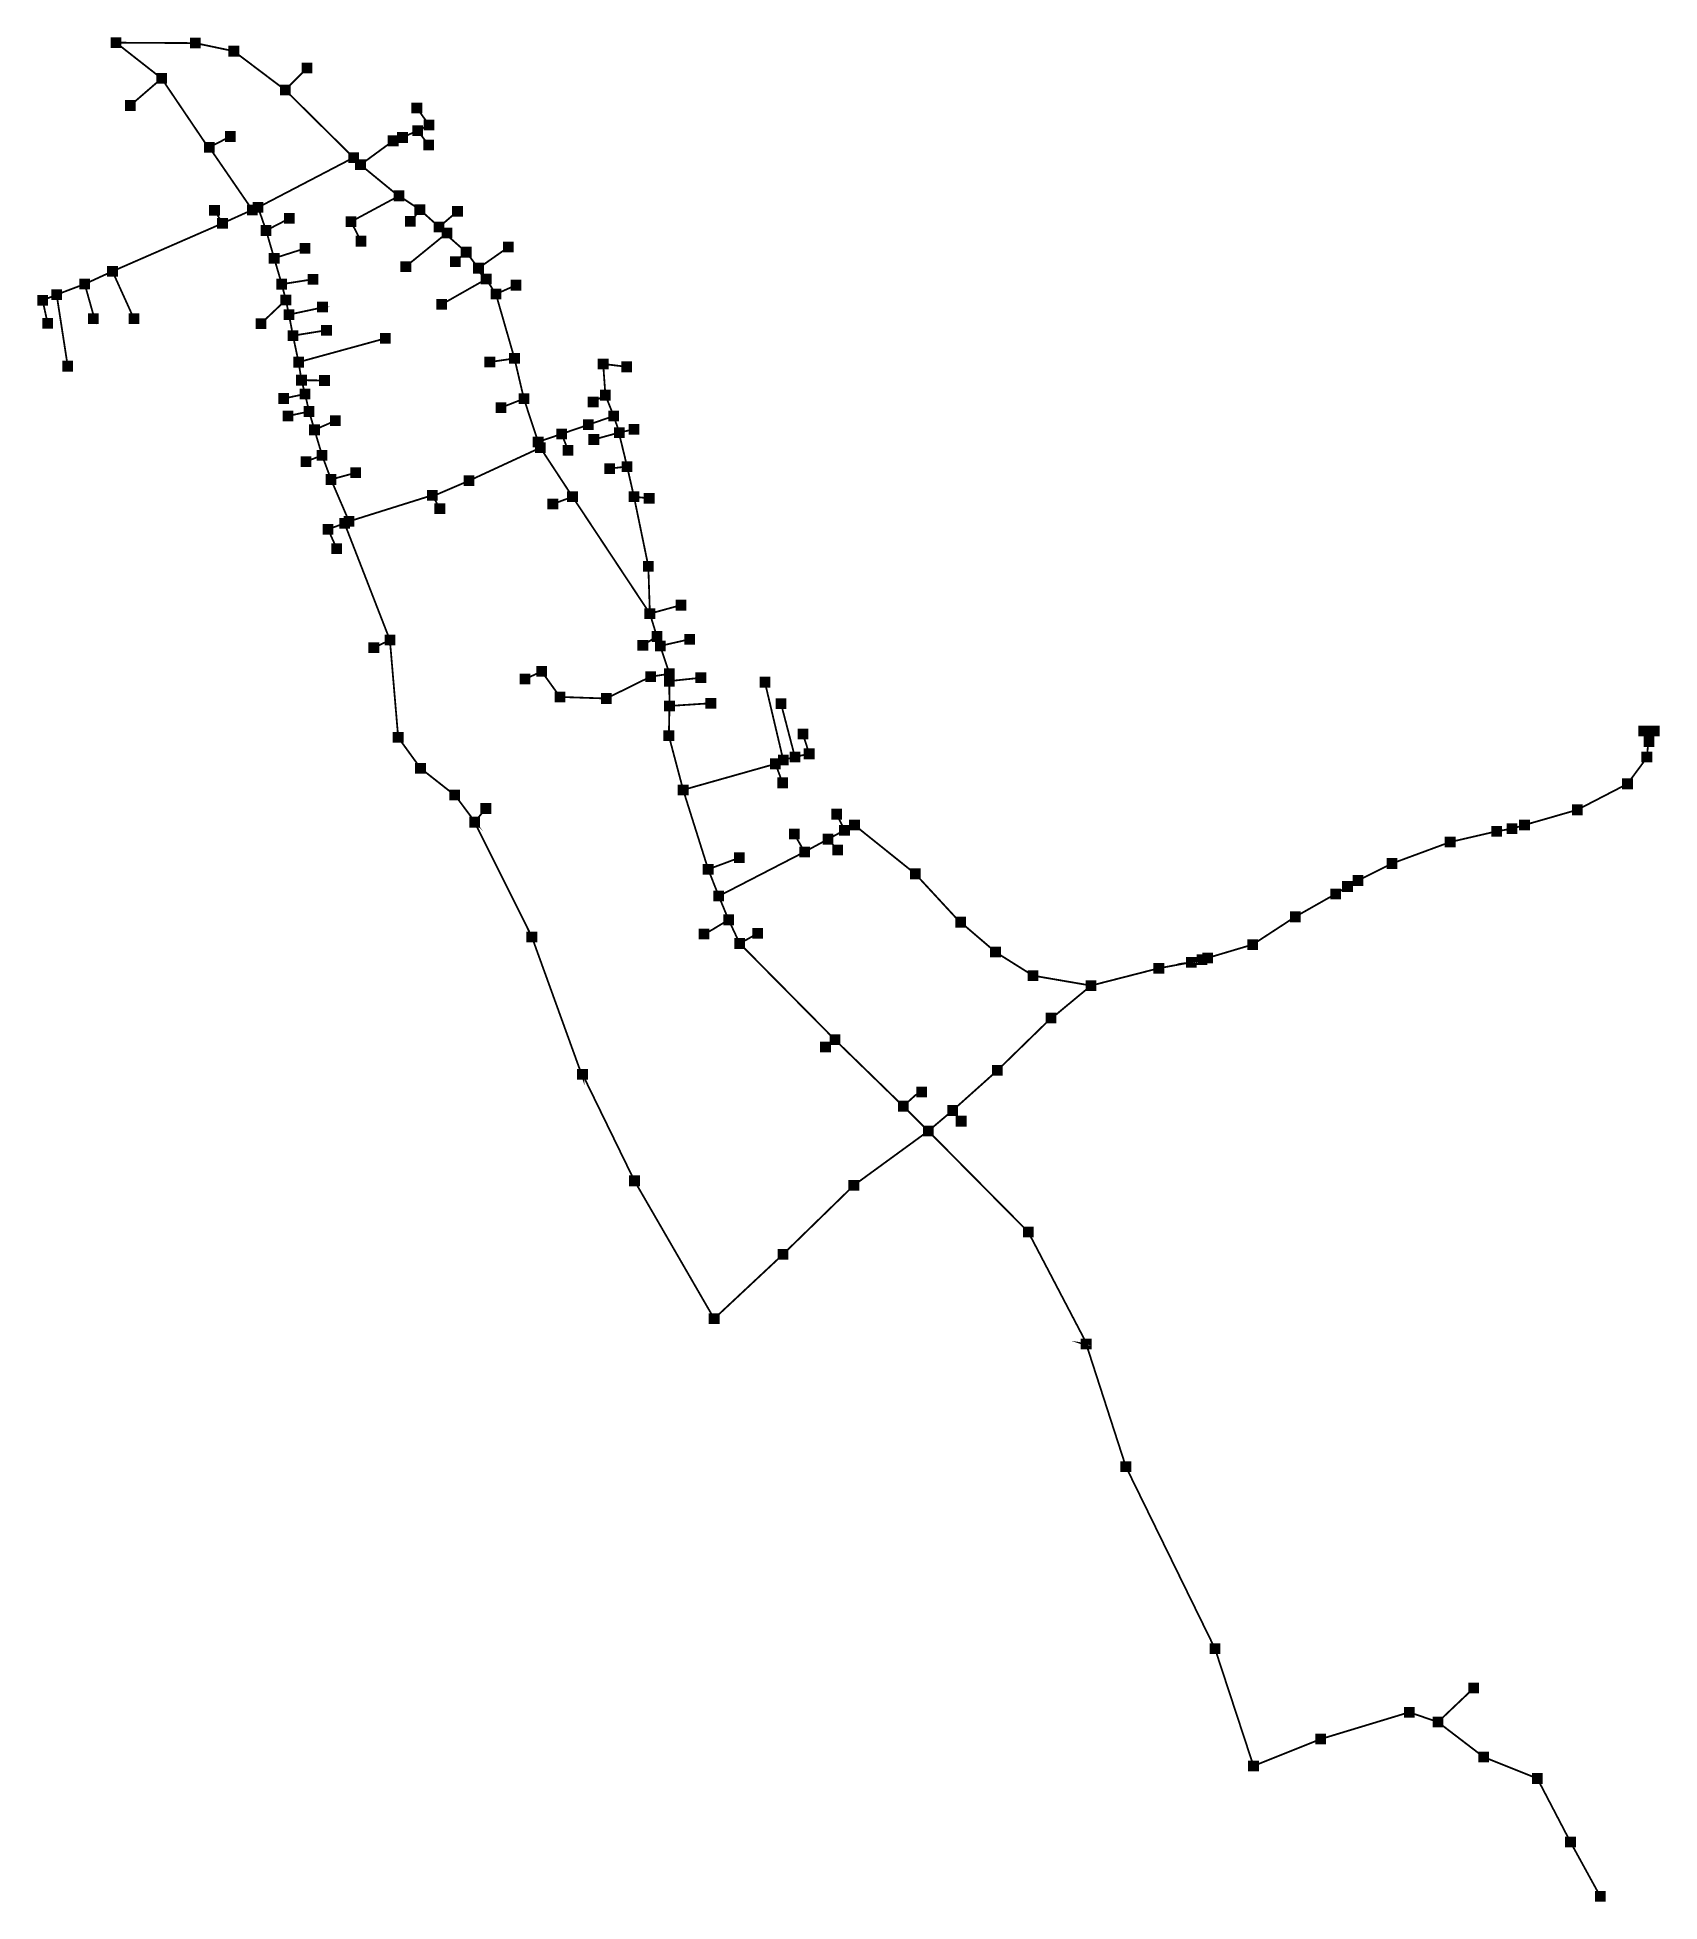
# Model space of a CAD drawing. Header units: feet. Extents: x 1237 to 7958, y 1174 to 8897.
import ezdxf

# ---------------------------------------------------------------- set-up
doc = ezdxf.new("R2010")
doc.units = ezdxf.units.FT
doc.header["$MEASUREMENT"] = 0
for name, color, linetype in [('JUNCTIONS', 7, 'CONTINUOUS'), ('LINKS', 7, 'CONTINUOUS'), ('TANKS', 7, 'CONTINUOUS')]:
    doc.layers.add(name, color=color, linetype=linetype)

msp = doc.modelspace()

# ---------------------------------------------------------------- linework, layer by layer
at = {"layer": 'JUNCTIONS', "color": 5}
for points in [[(1540.5, 8852.7), (1585.1, 8852.7), (1540.5, 8897.2), (1585.1, 8897.2)], [(1869.3, 8850.8), (1913.8, 8850.8), (1869.3, 8895.3), (1913.8, 8895.3)], [(2028.6, 8817.5), (2073.1, 8817.5), (2028.6, 8862), (2073.1, 8862)], [(1729.4, 8704.5), (1774, 8704.5), (1729.4, 8749), (1774, 8749)], [(2332.3, 8747.3), (2376.8, 8747.3), (2332.3, 8791.9), (2376.8, 8791.9)], [(2241.6, 8656.6), (2286.1, 8656.6), (2241.6, 8701.1), (2286.1, 8701.1)], [(1599.8, 8592.4), (1644.4, 8592.4), (1599.8, 8637), (1644.4, 8637)], [(2786.7, 8582.1), (2831.2, 8582.1), (2786.7, 8626.6), (2831.2, 8626.6)], [(2014.7, 8464), (2059.2, 8464), (2014.7, 8508.6), (2059.2, 8508.6)], [(2727.4, 8459.8), (2772, 8459.8), (2727.4, 8504.4), (2772, 8504.4)], [(2790.4, 8488.5), (2834.9, 8488.5), (2790.4, 8533.1), (2834.9, 8533.1)], [(2837.6, 8511.7), (2882.1, 8511.7), (2837.6, 8556.2), (2882.1, 8556.2)], [(1926.7, 8419.6), (1971.2, 8419.6), (1926.7, 8464.1), (1971.2, 8464.1)], [(2524.6, 8376.5), (2569.2, 8376.5), (2524.6, 8421), (2569.2, 8421)], [(2688.5, 8445.9), (2733.1, 8445.9), (2688.5, 8490.5), (2733.1, 8490.5)], [(2835.8, 8428.3), (2880.3, 8428.3), (2835.8, 8472.9), (2880.3, 8472.9)], [(2553.3, 8346.8), (2597.9, 8346.8), (2553.3, 8391.4), (2597.9, 8391.4)], [(1948.5, 8158.1), (1993, 8158.1), (1948.5, 8202.6), (1993, 8202.6)], [(2105, 8159.9), (2149.5, 8159.9), (2105, 8204.5), (2149.5, 8204.5)], [(2129.1, 8170.1), (2173.6, 8170.1), (2129.1, 8214.6), (2173.6, 8214.6)], [(2713.2, 8218.1), (2757.8, 8218.1), (2713.2, 8262.7), (2757.8, 8262.7)], [(2799.2, 8160.9), (2843.8, 8160.9), (2799.2, 8205.4), (2843.8, 8205.4)], [(2955, 8154), (2999.6, 8154), (2955, 8198.5), (2999.6, 8198.5)], [(1981.8, 8104.4), (2026.4, 8104.4), (1981.8, 8148.9), (2026.4, 8148.9)], [(2162.4, 8074.5), (2206.9, 8074.5), (2162.4, 8119.1), (2206.9, 8119.1)], [(2258.8, 8124.6), (2303.3, 8124.6), (2258.8, 8169.1), (2303.3, 8169.1)], [(2514, 8110.9), (2558.6, 8110.9), (2514, 8155.4), (2558.6, 8155.4)], [(2759.4, 8112.7), (2804, 8112.7), (2759.4, 8157.3), (2804, 8157.3)], [(2879, 8089.1), (2923.6, 8089.1), (2879, 8133.7), (2923.6, 8133.7)], [(2323.6, 8000.4), (2368.2, 8000.4), (2323.6, 8044.9), (2368.2, 8044.9)], [(2555.7, 8030.3), (2600.2, 8030.3), (2555.7, 8074.9), (2600.2, 8074.9)], [(2911.4, 8064.1), (2955.9, 8064.1), (2911.4, 8108.6), (2955.9, 8108.6)], [(3166.3, 8005.7), (3210.8, 8005.7), (3166.3, 8050.3), (3210.8, 8050.3)], [(2195.7, 7959.6), (2240.3, 7959.6), (2195.7, 8004.1), (2240.3, 8004.1)], [(2741, 7925.2), (2785.6, 7925.2), (2741, 7969.7), (2785.6, 7969.7)], [(2946.5, 7945.1), (2991, 7945.1), (2946.5, 7989.7), (2991, 7989.7)], [(2990.9, 7984.9), (3035.5, 7984.9), (2990.9, 8029.5), (3035.5, 8029.5)], [(3042.1, 7918.6), (3086.7, 7918.6), (3042.1, 7963.2), (3086.7, 7963.2)], [(1411, 7852.7), (1455.6, 7852.7), (1411, 7897.2), (1455.6, 7897.2)], [(1525.9, 7905.4), (1570.4, 7905.4), (1525.9, 7950), (1570.4, 7950)], [(2227.2, 7852.1), (2271.8, 7852.1), (2227.2, 7896.7), (2271.8, 7896.7)], [(2357, 7872.5), (2401.5, 7872.5), (2357, 7917), (2401.5, 7917)], [(3074, 7873.1), (3118.6, 7873.1), (3074, 7917.6), (3118.6, 7917.6)], [(3197.8, 7848.2), (3242.4, 7848.2), (3197.8, 7892.7), (3242.4, 7892.7)], [(1236.7, 7785), (1281.3, 7785), (1236.7, 7829.5), (1281.3, 7829.5)], [(1294.6, 7808.9), (1339.2, 7808.9), (1294.6, 7853.4), (1339.2, 7853.4)], [(2244.1, 7786.7), (2288.7, 7786.7), (2244.1, 7831.2), (2288.7, 7831.2)], [(2395.9, 7757.6), (2440.4, 7757.6), (2395.9, 7802.1), (2440.4, 7802.1)], [(2889.7, 7768.4), (2934.3, 7768.4), (2889.7, 7813), (2934.3, 7813)], [(3114.4, 7811.1), (3159, 7811.1), (3114.4, 7855.7), (3159, 7855.7)], [(1257.1, 7690.5), (1301.7, 7690.5), (1257.1, 7735), (1301.7, 7735)], [(1446.2, 7709), (1490.7, 7709), (1446.2, 7753.5), (1490.7, 7753.5)], [(1614.8, 7709), (1659.4, 7709), (1614.8, 7753.5), (1659.4, 7753.5)], [(2141.3, 7689), (2185.8, 7689), (2141.3, 7733.6), (2185.8, 7733.6)], [(2256.9, 7726.1), (2301.4, 7726.1), (2256.9, 7770.6), (2301.4, 7770.6)], [(2273.6, 7639), (2318.1, 7639), (2273.6, 7683.5), (2318.1, 7683.5)], [(2412.6, 7661.2), (2457.1, 7661.2), (2412.6, 7705.8), (2457.1, 7705.8)], [(2656.5, 7627.7), (2701, 7627.7), (2656.5, 7672.2), (2701, 7672.2)], [(2296.8, 7529.1), (2341.4, 7529.1), (2296.8, 7573.7), (2341.4, 7573.7)], [(3089.3, 7529.7), (3133.9, 7529.7), (3089.3, 7574.2), (3133.9, 7574.2)], [(3191.3, 7544.5), (3235.8, 7544.5), (3191.3, 7589), (3235.8, 7589)], [(1340.5, 7512.5), (1385.1, 7512.5), (1340.5, 7557.1), (1385.1, 7557.1)], [(2308.9, 7454.5), (2353.5, 7454.5), (2308.9, 7499), (2353.5, 7499)], [(2404.3, 7453.1), (2448.9, 7453.1), (2404.3, 7497.7), (2448.9, 7497.7)], [(3558.7, 7521.9), (3603.2, 7521.9), (3558.7, 7566.4), (3603.2, 7566.4)], [(3655.9, 7509.8), (3700.5, 7509.8), (3655.9, 7554.4), (3700.5, 7554.4)], [(2234.8, 7378.5), (2279.3, 7378.5), (2234.8, 7423), (2279.3, 7423)], [(2323.8, 7397), (2368.3, 7397), (2323.8, 7441.6), (2368.3, 7441.6)], [(3230.2, 7377.7), (3274.7, 7377.7), (3230.2, 7422.2), (3274.7, 7422.2)], [(3567.9, 7392.2), (3612.5, 7392.2), (3567.9, 7436.8), (3612.5, 7436.8)], [(2253.3, 7306.2), (2297.9, 7306.2), (2253.3, 7350.7), (2297.9, 7350.7)], [(2340.4, 7324.7), (2385, 7324.7), (2340.4, 7369.3), (2385, 7369.3)], [(3135.7, 7340.6), (3180.2, 7340.6), (3135.7, 7385.2), (3180.2, 7385.2)], [(3517, 7364.4), (3561.6, 7364.4), (3517, 7409), (3561.6, 7409)], [(3602.2, 7306.1), (3646.8, 7306.1), (3602.2, 7350.7), (3646.8, 7350.7)], [(2362.7, 7248.7), (2407.2, 7248.7), (2362.7, 7293.3), (2407.2, 7293.3)], [(2448.8, 7286.3), (2493.3, 7286.3), (2448.8, 7330.9), (2493.3, 7330.9)], [(3386.5, 7231.8), (3431.1, 7231.8), (3386.5, 7276.4), (3431.1, 7276.4)], [(3497.7, 7269.8), (3542.2, 7269.8), (3497.7, 7314.3), (3542.2, 7314.3)], [(3625.5, 7237.4), (3670, 7237.4), (3625.5, 7281.9), (3670, 7281.9)], [(3686.6, 7251.3), (3731.1, 7251.3), (3686.6, 7295.8), (3731.1, 7295.8)], [(2394.2, 7143.1), (2438.7, 7143.1), (2394.2, 7187.6), (2438.7, 7187.6)], [(3289.2, 7198.7), (3333.8, 7198.7), (3289.2, 7243.2), (3333.8, 7243.2)], [(3298.5, 7174.6), (3343, 7174.6), (3298.5, 7219.2), (3343, 7219.2)], [(3413.4, 7164.2), (3457.9, 7164.2), (3413.4, 7208.8), (3457.9, 7208.8)], [(3519.9, 7208.7), (3564.4, 7208.7), (3519.9, 7253.2), (3564.4, 7253.2)], [(2327.5, 7117.1), (2372, 7117.1), (2327.5, 7161.7), (2372, 7161.7)], [(2533.2, 7070.8), (2577.7, 7070.8), (2533.2, 7115.4), (2577.7, 7115.4)], [(3585.6, 7088.3), (3630.2, 7088.3), (3585.6, 7132.8), (3630.2, 7132.8)], [(3657.9, 7096.6), (3702.4, 7096.6), (3657.9, 7141.2), (3702.4, 7141.2)], [(2431.2, 7043), (2475.8, 7043), (2431.2, 7087.6), (2475.8, 7087.6)], [(3003.3, 7038.1), (3047.8, 7038.1), (3003.3, 7082.7), (3047.8, 7082.7)], [(2851.2, 6977.8), (2895.7, 6977.8), (2851.2, 7022.4), (2895.7, 7022.4)], [(2882, 6922.4), (2926.5, 6922.4), (2882, 6966.9), (2926.5, 6966.9)], [(3350.2, 6941), (3394.7, 6941), (3350.2, 6985.5), (3394.7, 6985.5)], [(3431.7, 6971.5), (3476.2, 6971.5), (3431.7, 7016.1), (3476.2, 7016.1)], [(3686.3, 6971.5), (3730.9, 6971.5), (3686.3, 7016.1), (3730.9, 7016.1)], [(3749.3, 6965.1), (3793.8, 6965.1), (3749.3, 7009.6), (3793.8, 7009.6)], [(2418.8, 6837.1), (2463.3, 6837.1), (2418.8, 6881.6), (2463.3, 6881.6)], [(2487.3, 6861.1), (2531.9, 6861.1), (2487.3, 6905.7), (2531.9, 6905.7)], [(2505.8, 6869.5), (2550.4, 6869.5), (2505.8, 6914), (2550.4, 6914)], [(2454.9, 6756.5), (2499.5, 6756.5), (2454.9, 6801.1), (2499.5, 6801.1)], [(3745.7, 6683.7), (3790.2, 6683.7), (3745.7, 6728.3), (3790.2, 6728.3)], [(3880.8, 6522.5), (3925.4, 6522.5), (3880.8, 6567.1), (3925.4, 6567.1)], [(3752.1, 6487.3), (3796.7, 6487.3), (3752.1, 6531.9), (3796.7, 6531.9)], [(2675.2, 6377.6), (2719.8, 6377.6), (2675.2, 6422.2), (2719.8, 6422.2)], [(3781.4, 6392.5), (3825.9, 6392.5), (3781.4, 6437), (3825.9, 6437)], [(3917.5, 6381.4), (3962, 6381.4), (3917.5, 6425.9), (3962, 6425.9)], [(2608.6, 6346.2), (2653.1, 6346.2), (2608.6, 6390.7), (2653.1, 6390.7)], [(3723, 6356.4), (3767.6, 6356.4), (3723, 6400.9), (3767.6, 6400.9)], [(3795.3, 6353.6), (3839.8, 6353.6), (3795.3, 6398.1), (3839.8, 6398.1)], [(3235.4, 6216.3), (3279.9, 6216.3), (3235.4, 6260.8), (3279.9, 6260.8)], [(3303.9, 6247.8), (3348.4, 6247.8), (3303.9, 6292.3), (3348.4, 6292.3)], [(3755.8, 6226.5), (3800.3, 6226.5), (3755.8, 6271), (3800.3, 6271)], [(3833.2, 6237.8), (3877.8, 6237.8), (3833.2, 6282.4), (3877.8, 6282.4)], [(3963.1, 6221.6), (4007.7, 6221.6), (3963.1, 6266.1), (4007.7, 6266.1)], [(3379.8, 6142.2), (3424.4, 6142.2), (3379.8, 6186.8), (3424.4, 6186.8)], [(3571.5, 6135.7), (3616, 6135.7), (3571.5, 6180.3), (3616, 6180.3)], [(3832.5, 6207.7), (3877.1, 6207.7), (3832.5, 6252.3), (3877.1, 6252.3)], [(4228.7, 6203.3), (4273.3, 6203.3), (4228.7, 6247.8), (4273.3, 6247.8)], [(3833.5, 6104.9), (3878, 6104.9), (3833.5, 6149.5), (3878, 6149.5)], [(4004.8, 6116), (4049.3, 6116), (4004.8, 6160.6), (4049.3, 6160.6)], [(4295.5, 6114.3), (4340, 6114.3), (4295.5, 6158.8), (4340, 6158.8)], [(3830.7, 5981.4), (3875.2, 5981.4), (3830.7, 6025.9), (3875.2, 6025.9)], [(4386.3, 5988.3), (4430.8, 5988.3), (4386.3, 6032.8), (4430.8, 6032.8)], [(2709.5, 5974.6), (2754.1, 5974.6), (2709.5, 6019.1), (2754.1, 6019.1)], [(4412.2, 5906.7), (4456.8, 5906.7), (4412.2, 5951.3), (4456.8, 5951.3)], [(2802.1, 5846.7), (2846.7, 5846.7), (2802.1, 5891.2), (2846.7, 5891.2)], [(4272.3, 5865), (4316.9, 5865), (4272.3, 5909.6), (4316.9, 5909.6)], [(4304.7, 5880.8), (4349.3, 5880.8), (4304.7, 5925.3), (4349.3, 5925.3)], [(4352.9, 5893.7), (4397.5, 5893.7), (4352.9, 5938.3), (4397.5, 5938.3)], [(7882.2, 5892.9), (7926.8, 5892.9), (7882.2, 5937.5), (7926.8, 5937.5)], [(3890, 5757.1), (3934.6, 5757.1), (3890, 5801.7), (3934.6, 5801.7)], [(4302, 5786.3), (4346.5, 5786.3), (4302, 5830.9), (4346.5, 5830.9)], [(7801.9, 5782.2), (7846.5, 5782.2), (7801.9, 5826.8), (7846.5, 5826.8)], [(2943.8, 5736.5), (2988.3, 5736.5), (2943.8, 5781), (2988.3, 5781)], [(3072.5, 5680), (3117.1, 5680), (3072.5, 5724.5), (3117.1, 5724.5)], [(7594.2, 5674.7), (7638.7, 5674.7), (7594.2, 5719.2), (7638.7, 5719.2)], [(3025.9, 5623.5), (3070.4, 5623.5), (3025.9, 5668), (3070.4, 5668)], [(4525.9, 5656.6), (4570.4, 5656.6), (4525.9, 5701.2), (4570.4, 5701.2)], [(4600, 5611.3), (4644.5, 5611.3), (4600, 5655.8), (4644.5, 5655.8)], [(7375.3, 5611.6), (7419.9, 5611.6), (7375.3, 5656.2), (7419.9, 5656.2)], [(4350.3, 5574.4), (4394.8, 5574.4), (4350.3, 5618.9), (4394.8, 5618.9)], [(4489.8, 5552.9), (4534.3, 5552.9), (4489.8, 5597.5), (4534.3, 5597.5)], [(4558.3, 5590), (4602.8, 5590), (4558.3, 5634.5), (4602.8, 5634.5)], [(7067.5, 5541.1), (7112, 5541.1), (7067.5, 5585.7), (7112, 5585.7)], [(7260.4, 5585.6), (7304.9, 5585.6), (7260.4, 5630.2), (7304.9, 5630.2)], [(4123, 5476.1), (4167.5, 5476.1), (4123, 5520.6), (4167.5, 5520.6)], [(4392.9, 5500.3), (4437.4, 5500.3), (4392.9, 5544.9), (4437.4, 5544.9)], [(4530.5, 5508.5), (4575, 5508.5), (4530.5, 5553), (4575, 5553)], [(6826.4, 5452.1), (6870.9, 5452.1), (6826.4, 5496.7), (6870.9, 5496.7)], [(3993.8, 5428.1), (4038.3, 5428.1), (3993.8, 5472.6), (4038.3, 5472.6)], [(4851.6, 5409.5), (4896.1, 5409.5), (4851.6, 5454), (4896.1, 5454)], [(6685.4, 5381.6), (6729.9, 5381.6), (6685.4, 5426.2), (6729.9, 5426.2)], [(4037.5, 5317.1), (4082.1, 5317.1), (4037.5, 5361.7), (4082.1, 5361.7)], [(6592.7, 5326), (6637.2, 5326), (6592.7, 5370.5), (6637.2, 5370.5)], [(4078.1, 5219), (4122.7, 5219), (4078.1, 5263.5), (4122.7, 5263.5)], [(5039.5, 5209.1), (5084, 5209.1), (5039.5, 5253.7), (5084, 5253.7)], [(6425.7, 5231.4), (6470.3, 5231.4), (6425.7, 5275.9), (6470.3, 5275.9)], [(3263.3, 5148.1), (3307.9, 5148.1), (3263.3, 5192.6), (3307.9, 5192.6)], [(3976.8, 5160.1), (4021.3, 5160.1), (3976.8, 5204.7), (4021.3, 5204.7)], [(4199, 5162.9), (4243.6, 5162.9), (4199, 5207.4), (4243.6, 5207.4)], [(4124.4, 5120.8), (4169, 5120.8), (4124.4, 5165.4), (4169, 5165.4)], [(5184, 5085.3), (5228.6, 5085.3), (5184, 5129.9), (5228.6, 5129.9)], [(6062.5, 5060.9), (6107, 5060.9), (6062.5, 5105.4), (6107, 5105.4)], [(6249.7, 5116.5), (6294.2, 5116.5), (6249.7, 5161), (6294.2, 5161)], [(5339.3, 4987.8), (5383.9, 4987.8), (5339.3, 5032.3), (5383.9, 5032.3)], [(5860.5, 5018.3), (5905, 5018.3), (5860.5, 5062.8), (5905, 5062.8)], [(5995, 5043), (6039.5, 5043), (5995, 5087.5), (6039.5, 5087.5)], [(5579.8, 4946.5), (5624.3, 4946.5), (5579.8, 4991), (5624.3, 4991)], [(5414.1, 4811.9), (5458.7, 4811.9), (5414.1, 4856.4), (5458.7, 4856.4)], [(4479.8, 4692.5), (4524.4, 4692.5), (4479.8, 4737), (4524.4, 4737)], [(4518.7, 4722.1), (4563.3, 4722.1), (4518.7, 4766.7), (4563.3, 4766.7)], [(5191.7, 4595), (5236.3, 4595), (5191.7, 4639.6), (5236.3, 4639.6)], [(3473.2, 4579), (3517.7, 4579), (3473.2, 4623.6), (3517.7, 4623.6)], [(4801.8, 4446.7), (4846.3, 4446.7), (4801.8, 4491.3), (4846.3, 4491.3)], [(4877.8, 4505.5), (4922.3, 4505.5), (4877.8, 4550.1), (4922.3, 4550.1)], [(5006.4, 4429.1), (5051, 4429.1), (5006.4, 4473.7), (5051, 4473.7)], [(5041.6, 4384.7), (5086.2, 4384.7), (5041.6, 4429.2), (5086.2, 4429.2)], [(4905.5, 4343.9), (4950, 4343.9), (4905.5, 4388.5), (4950, 4388.5)], [(3688.3, 4137.6), (3732.9, 4137.6), (3688.3, 4182.1), (3732.9, 4182.1)], [(4597.1, 4119), (4641.7, 4119), (4597.1, 4163.6), (4641.7, 4163.6)], [(5319.6, 3925.6), (5364.2, 3925.6), (5319.6, 3970.2), (5364.2, 3970.2)], [(4304.1, 3833.4), (4348.6, 3833.4), (4304.1, 3878), (4348.6, 3878)], [(4018.4, 3566.3), (4063, 3566.3), (4018.4, 3610.9), (4063, 3610.9)], [(5559.6, 3461.8), (5604.2, 3461.8), (5559.6, 3506.4), (5604.2, 3506.4)], [(5723.9, 2953.8), (5768.5, 2953.8), (5723.9, 2998.3), (5768.5, 2998.3)], [(6093.2, 2199.6), (6137.7, 2199.6), (6093.2, 2244.1), (6137.7, 2244.1)], [(7165.2, 2036.4), (7209.8, 2036.4), (7165.2, 2080.9), (7209.8, 2080.9)], [(6898.1, 1936.2), (6942.7, 1936.2), (6898.1, 1980.7), (6942.7, 1980.7)], [(7016.8, 1895.4), (7061.4, 1895.4), (7016.8, 1939.9), (7061.4, 1939.9)], [(6530.9, 1824.9), (6575.4, 1824.9), (6530.9, 1869.5), (6575.4, 1869.5)], [(7206, 1750.7), (7250.6, 1750.7), (7206, 1795.3), (7250.6, 1795.3)], [(6252.7, 1713.6), (6297.2, 1713.6), (6252.7, 1758.2), (6297.2, 1758.2)], [(7428.6, 1661.7), (7473.1, 1661.7), (7428.6, 1706.2), (7473.1, 1706.2)], [(7565.8, 1398.3), (7610.4, 1398.3), (7565.8, 1442.9), (7610.4, 1442.9)], [(7689.1, 1173.5), (7733.6, 1173.5), (7689.1, 1218.1), (7733.6, 1218.1)]]:
    msp.add_solid(points, dxfattribs=at)
at = {"layer": 'JUNCTIONS', "color": 1}
for points in [[(7323.9, 5596.6), (7368.5, 5596.6), (7323.9, 5641.1), (7368.5, 5641.1)], [(6642.1, 5357), (6686.7, 5357), (6642.1, 5401.6), (6686.7, 5401.6)], [(6039.5, 5054), (6084, 5054), (6039.5, 5098.5), (6084, 5098.5)]]:
    msp.add_solid(points, dxfattribs=at)
at = {"layer": 'LINKS', "color": 7, "const_width": 7.42}
for points in [[(1562.8, 8874.9), (1751.7, 8726.8)], [(1562.8, 8874.9), (1891.6, 8873.1)], [(2050.8, 8839.7), (1891.6, 8873.1)], [(2263.8, 8678.8), (2050.8, 8839.7)], [(1751.7, 8726.8), (1622.1, 8614.7)], [(1751.7, 8726.8), (1949.1, 8434.6), (1949, 8441.8)], [(2263.8, 8678.8), (2354.6, 8769.6)], [(2546.9, 8398.7), (2263.8, 8678.8)], [(2859.9, 8533.9), (2808.9, 8604.3)], [(2749.7, 8482.1), (2812.6, 8510.8)], [(2812.6, 8510.8), (2859.9, 8533.9)], [(2812.6, 8510.8), (2858, 8450.6)], [(1949, 8441.8), (2036.9, 8486.3)], [(1949, 8441.8), (2127.3, 8182.2)], [(2575.6, 8369.1), (2710.8, 8468.2)], [(2710.8, 8468.2), (2749.7, 8482.1)], [(2151.3, 8192.4), (2546.9, 8398.7)], [(2546.9, 8398.7), (2575.6, 8369.1)], [(2575.6, 8369.1), (2737.1, 8236.5), (2735.5, 8240.4)], [(2127.3, 8182.2), (2151.3, 8192.4)], [(2151.3, 8192.4), (2184.7, 8096.8)], [(2536.3, 8133.2), (2735.5, 8240.4)], [(2735.5, 8240.4), (2821.5, 8183.2)], [(1548.1, 7927.7), (2004.1, 8126.6)], [(2004.1, 8126.6), (1970.8, 8180.3)], [(2004.1, 8126.6), (2127.3, 8182.2)], [(2184.7, 8096.8), (2281, 8146.8)], [(2578, 8052.6), (2536.3, 8133.2)], [(2821.5, 8183.2), (2781, 8127.9), (2781.7, 8135)], [(2901.3, 8111.4), (2821.5, 8183.2)], [(2901.3, 8111.4), (2977.3, 8176.3)], [(2933.7, 8086.4), (2901.3, 8111.4)], [(2184.7, 8096.8), (2218, 7981.9)], [(2933.7, 8086.4), (2763.3, 7947.5)], [(3013.2, 8007.2), (2931.2, 8079.7), (2931.2, 8079.7), (2931.2, 8079.7), (2933.7, 8086.4)], [(2218, 7981.9), (2345.9, 8022.6)], [(2218, 7981.9), (2249.5, 7874.4)], [(2968.8, 7967.4), (3013.2, 8007.2)], [(3064.4, 7940.9), (3013.2, 8007.2)], [(3064.4, 7940.9), (3188.6, 8028)], [(1316.9, 7831.1), (1429.9, 7873.8), (1433.3, 7874.9)], [(1433.3, 7874.9), (1548.1, 7927.7)], [(1433.3, 7874.9), (1476.3, 7721.8), (1468.4, 7731.3)], [(1548.1, 7927.7), (1637.1, 7731.3)], [(2249.5, 7874.4), (2379.3, 7894.8)], [(2912, 7790.7), (3096.3, 7895.3)], [(3096.3, 7895.3), (3062.1, 7929.9), (3064.4, 7940.9)], [(3136.7, 7833.4), (3096.3, 7895.3)], [(1259, 7807.2), (1316.9, 7831.1)], [(1259, 7807.2), (1279.4, 7712.7)], [(1316.9, 7831.1), (1362.8, 7534.8)], [(2266.4, 7809), (2163.5, 7711.3)], [(2249.5, 7874.4), (2266.4, 7809)], [(2266.4, 7809), (2279.2, 7748.4)], [(3136.7, 7833.4), (3220.1, 7870.5)], [(3213.5, 7566.8), (3136.7, 7833.4)], [(2279.2, 7748.4), (2425.2, 7779.4), (2418.2, 7779.9)], [(2279.2, 7748.4), (2295.9, 7661.2)], [(2295.9, 7661.2), (2434.9, 7683.5)], [(2295.9, 7661.2), (2319.1, 7551.4)], [(2319.1, 7551.4), (2678.7, 7649.9)], [(3111.6, 7551.9), (3213.5, 7566.8)], [(3252.5, 7400), (3213.5, 7566.8)], [(2319.1, 7551.4), (2331.2, 7476.7)], [(3581, 7544.1), (3678.2, 7532.1)], [(3590.2, 7414.5), (3581, 7544.1)], [(2346, 7419.3), (2257.1, 7400.7)], [(2331.2, 7476.7), (2346, 7419.3)], [(2331.2, 7476.7), (2426.6, 7475.4)], [(2346, 7419.3), (2362.7, 7347)], [(3539.3, 7386.7), (3590.2, 7414.5)], [(3624.5, 7328.4), (3590.2, 7414.5)], [(2362.7, 7347), (2275.6, 7328.5)], [(2362.7, 7347), (2384.9, 7271)], [(3157.9, 7362.9), (3252.5, 7400)], [(3311.5, 7221), (3252.5, 7400)], [(2384.9, 7271), (2471.1, 7308.6)], [(2384.9, 7271), (2416.5, 7165.4)], [(3519.9, 7292.1), (3408.8, 7254.1)], [(3624.5, 7328.4), (3519.9, 7292.1)], [(3647.7, 7259.7), (3542.2, 7230.9)], [(3647.7, 7259.7), (3624.5, 7328.4)], [(3680.1, 7118.9), (3647.1, 7255.4), (3647.7, 7259.7)], [(3647.7, 7259.7), (3708.8, 7273.5)], [(3320.7, 7196.9), (3025.6, 7060.4)], [(3408.8, 7254.1), (3311.5, 7221)], [(3311.5, 7221), (3320.7, 7196.9)], [(3320.7, 7196.9), (3453.9, 6993.8)], [(3435.7, 7186.5), (3408.8, 7254.1)], [(2416.5, 7165.4), (2349.7, 7139.4)], [(2416.5, 7165.4), (2453.5, 7065.3)], [(3680.1, 7118.9), (3607.9, 7110.6)], [(3708.6, 6993.8), (3680.1, 7118.9)], [(2453.5, 7065.3), (2555.5, 7093.1)], [(2453.5, 7065.3), (2528.1, 6891.8)], [(3025.6, 7060.4), (2896.7, 7005.1), (2873.4, 7000.1)], [(2873.4, 7000.1), (2528.1, 6891.8)], [(2904.3, 6944.7), (2873.4, 7000.1)], [(3453.9, 6993.8), (3372.4, 6963.3)], [(3774.4, 6509.6), (3453.9, 6993.8)], [(3768, 6706), (3708.6, 6993.8)], [(3708.6, 6993.8), (3771.6, 6987.3)], [(2509.6, 6883.4), (2441.1, 6859.3)], [(2528.1, 6891.8), (2509.6, 6883.4)], [(2509.6, 6883.4), (2697.5, 6399.9)], [(2441.1, 6859.3), (2477.2, 6778.8)], [(3774.4, 6509.6), (3768, 6706)], [(3774.4, 6509.6), (3903.1, 6544.8)], [(3803.6, 6414.8), (3774.4, 6509.6)], [(3803.6, 6414.8), (3745.3, 6378.6)], [(3817.5, 6375.9), (3803.6, 6414.8)], [(2697.5, 6399.9), (2630.8, 6368.4)], [(2697.5, 6399.9), (2731.8, 5996.8)], [(3817.5, 6375.9), (3939.8, 6403.6)], [(3855.5, 6260.1), (3817.5, 6375.9)], [(3326.2, 6270.1), (3257.6, 6238.6)], [(3402.1, 6164.5), (3326.2, 6270.1)], [(3855.5, 6260.1), (3778.1, 6248.8)], [(3854.8, 6230), (3855.5, 6260.1)], [(3778.1, 6248.8), (3593.8, 6158)], [(3854.8, 6230), (3985.4, 6243.9)], [(3855.7, 6127.2), (3854.8, 6230)], [(4251, 6225.5), (4327, 5903)], [(3593.8, 6158), (3402.1, 6164.5)], [(3853, 6003.6), (3855.7, 6127.2)], [(3855.7, 6127.2), (4027.1, 6138.3)], [(4317.7, 6136.6), (4375.2, 5916)], [(2731.8, 5996.8), (2824.4, 5869)], [(3912.3, 5779.4), (3853, 6003.6)], [(4434.5, 5929), (4408.5, 6010.5)], [(7904.5, 5915.2), (7913.2, 6001.1)], [(2824.4, 5869), (2952, 5768.6), (2966.1, 5758.8)], [(3912.3, 5779.4), (4294.6, 5887.3)], [(4294.6, 5887.3), (4327, 5903)], [(4294.6, 5887.3), (4324.2, 5808.6)], [(4327, 5903), (4375.2, 5916)], [(4375.2, 5916), (4434.5, 5929)], [(7824.2, 5804.5), (7898.4, 5904.7), (7904.5, 5915.2)], [(7616.5, 5696.9), (7824.2, 5804.5)], [(2966.1, 5758.8), (3055.9, 5638.8), (3048.2, 5645.8)], [(4016, 5450.4), (3912.3, 5779.4)], [(3048.2, 5645.8), (3094.8, 5702.3)], [(3048.2, 5645.8), (3285.6, 5170.3)], [(4580.6, 5612.2), (4548.1, 5678.9)], [(7397.6, 5633.9), (7616.5, 5696.9)], [(4415.1, 5522.6), (4372.5, 5596.7)], [(4415.1, 5522.6), (4512, 5575.2)], [(4512, 5575.2), (4580.6, 5612.2)], [(4512, 5575.2), (4552.8, 5530.8)], [(4580.6, 5612.2), (4622.2, 5633.5)], [(4622.2, 5633.5), (4873.9, 5431.7)], [(6848.6, 5474.4), (7089.7, 5563.4)], [(7089.7, 5563.4), (7282.6, 5607.9)], [(7282.6, 5607.9), (7346.2, 5618.8)], [(7397.6, 5633.9), (7346.2, 5618.8)], [(4145.3, 5498.4), (4016, 5450.4)], [(4059.8, 5339.4), (4415.1, 5522.6)], [(4016, 5450.4), (4059.8, 5339.4)], [(4873.9, 5431.7), (5042.7, 5249.1), (5042.7, 5249.1), (5061.7, 5231.4)], [(6707.7, 5403.9), (6664.4, 5379.3)], [(6707.7, 5403.9), (6848.6, 5474.4)], [(4100.4, 5241.3), (4059.8, 5339.4)], [(6448, 5253.7), (6614.9, 5348.3)], [(6614.9, 5348.3), (6664.4, 5379.3)], [(6271.9, 5138.8), (6448, 5253.7)], [(4100.4, 5241.3), (4030.5, 5198.8), (3999.1, 5182.4)], [(4146.7, 5143.1), (4100.4, 5241.3)], [(4146.7, 5143.1), (4189.9, 5167.3), (4221.3, 5185.2)], [(5061.7, 5231.4), (5206.3, 5107.6)], [(3285.6, 5170.3), (3497.3, 4585), (3495.4, 4601.3)], [(4541, 4744.4), (4146.7, 5143.1)], [(5206.3, 5107.6), (5361.6, 5010)], [(6084.8, 5083.2), (6271.9, 5138.8)], [(5602, 4968.7), (5882.7, 5040.5)], [(5882.7, 5040.5), (6002.9, 5062.6), (5999.2, 5062.6), (6017.3, 5065.3)], [(6017.3, 5065.3), (6061.8, 5076.2)], [(6084.8, 5083.2), (6061.8, 5076.2)], [(5361.6, 5010), (5602, 4968.7)], [(5602, 4968.7), (5430.7, 4826.7), (5436.4, 4834.1)], [(5436.4, 4834.1), (5214, 4617.3)], [(4541, 4744.4), (4502.1, 4714.8)], [(4824, 4469), (4541, 4744.4)], [(3495.4, 4601.3), (3710.6, 4159.9)], [(5214, 4617.3), (5028.7, 4451.4)], [(4824, 4469), (4874.5, 4514.7), (4900.1, 4527.8)], [(4927.8, 4366.2), (4824, 4469)], [(5028.7, 4451.4), (4927.8, 4366.2)], [(5028.7, 4451.4), (5063.9, 4406.9)], [(4619.4, 4141.3), (4927.8, 4366.2)], [(4927.8, 4366.2), (5341.9, 3947.9)], [(3710.6, 4159.9), (4040.7, 3588.6)], [(4326.3, 3855.7), (4619.4, 4141.3)], [(5341.9, 3947.9), (5584.8, 3483.8), (5569.9, 3483.8), (5558.8, 3487.5), (5581.9, 3484.1)], [(4040.7, 3588.6), (4326.3, 3855.7)], [(5581.9, 3484.1), (5746.2, 2976)], [(5746.2, 2976), (6115.5, 2221.8)], [(6115.5, 2221.8), (6275, 1735.9)], [(7039.1, 1917.7), (7187.5, 2058.6)], [(6553.2, 1847.2), (6920.4, 1958.5)], [(6920.4, 1958.5), (7039.1, 1917.7)], [(7039.1, 1917.7), (7228.3, 1773)], [(6275, 1735.9), (6553.2, 1847.2)], [(7228.3, 1773), (7450.8, 1684)], [(7450.8, 1684), (7588.1, 1420.6)], [(7588.1, 1420.6), (7711.4, 1195.8)]]:
    msp.add_lwpolyline(points, dxfattribs=at)
at = {"layer": 'TANKS', "color": 5}
for points in [[(7868.7, 6001.1), (7957.8, 6001.1), (7868.7, 6045.7), (7957.8, 6045.7)], [(7890.9, 6001.1), (7935.5, 6001.1), (7890.9, 5956.6), (7935.5, 5956.6)]]:
    msp.add_solid(points, dxfattribs=at)

doc.saveas('drawing.dxf')
